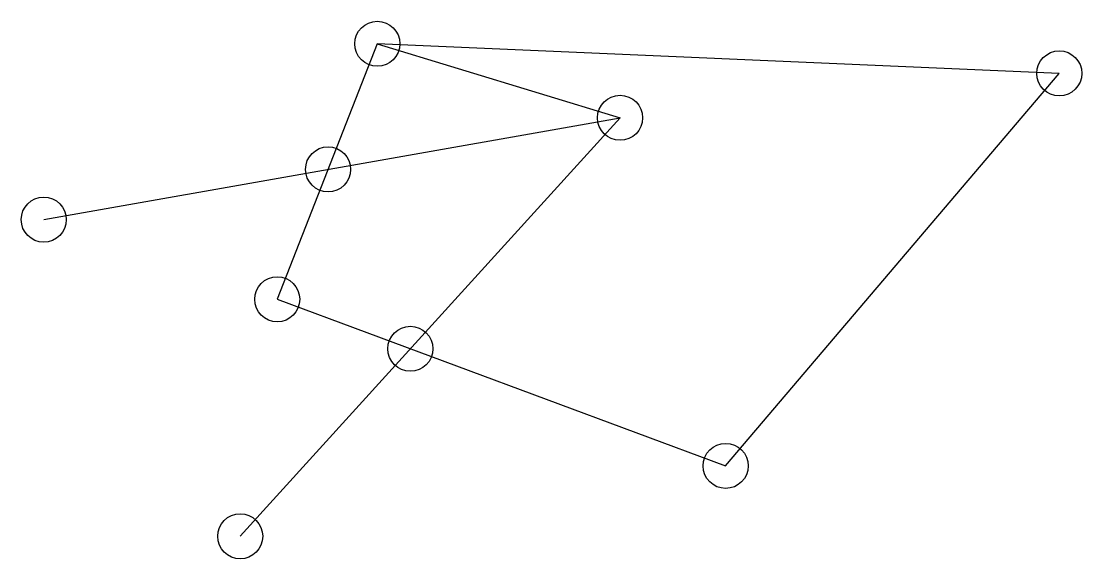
# Model space of a CAD drawing. Header units: millimetres. Extents: x 1275 to 2687, y 1427 to 2142.
import ezdxf

# ---------------------------------------------------------------- set-up
doc = ezdxf.new("R2010")
doc.units = ezdxf.units.MM

msp = doc.modelspace()

# ---------------------------------------------------------------- linework, layer by layer
for p, q in [((1749.1, 2112.4), (1615.9, 1772.1)), ((2657.2, 2073), (1749.1, 2112.4)), ((1749.1, 2112.4), (2072.4, 2013.8)), ((2213, 1550.2), (2657.2, 2073)), ((1305, 1878.2), (2072.4, 2013.8)), ((2072.4, 2013.8), (1566.6, 1456.5)), ((1615.9, 1772.1), (2213, 1550.2))]:
    msp.add_line(p, q)
for centre in [(1749.1, 2112.4), (2657.2, 2073), (2072.4, 2013.8), (1683.6, 1945.1), (1305, 1878.2), (1615.9, 1772.1), (1793.2, 1706.2), (2213, 1550.2), (1566.6, 1456.5)]:
    msp.add_circle(centre, 30)

doc.saveas('drawing.dxf')
